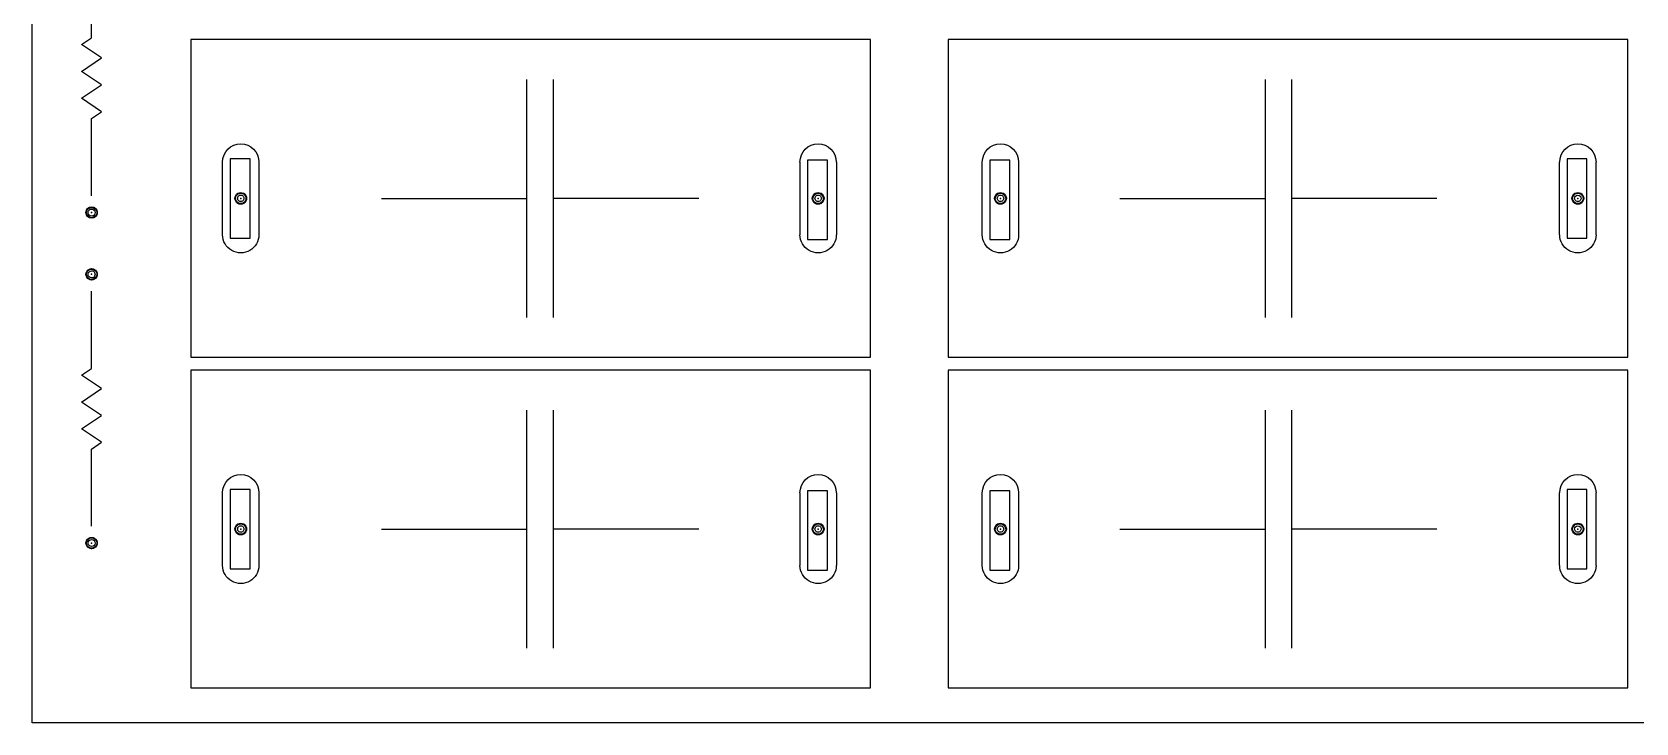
# Model space of a CAD drawing. Header units: millimetres. Extents: x 24815 to 37444, y -10619 to 6020.
# Drawn here: x 27933 to 28054.4, y 5690.6 to 5742.8 of the extents above; entities that cross this region are included whole.
import ezdxf

# ---------------------------------------------------------------- set-up
doc = ezdxf.new("R2010")
doc.units = ezdxf.units.MM

# ---------------------------------------------------------------- blocks, each defined once
blk = doc.blocks.new('A$C3CC6408C')
at = {"color": 2}
for p, q in [((-241.97, -218.9), (-241.97, 0)), ((-237.47, -167.1), (-237.47, -161.26)), ((-238.24, -167.61), (-237.47, -167.1)), ((-178.52, -167.24), (-229.97, -167.24)), ((-229.97, -167.24), (-229.97, -191.24)), ((-178.52, -191.24), (-178.52, -167.24)), ((-166.64, -167.24), (-172.64, -167.24)), ((-172.64, -167.24), (-172.64, -191.24)), ((-121.19, -167.24), (-166.64, -167.24)), ((-121.19, -191.24), (-121.19, -167.24)), ((-236.71, -168.62), (-238.24, -167.61)), ((-238.24, -169.64), (-236.71, -168.62)), ((-236.71, -170.65), (-238.24, -169.64)), ((-238.24, -171.67), (-236.71, -170.65)), ((-204.52, -188.24), (-204.52, -170.24)), ((-202.52, -188.24), (-202.52, -170.24)), ((-148.65, -170.24), (-148.65, -188.24)), ((-146.65, -170.24), (-146.65, -188.24)), ((-236.71, -172.69), (-238.24, -171.67)), ((-237.47, -173.19), (-236.71, -172.69)), ((-237.47, -179.04), (-237.47, -173.19)), ((-227.55, -181.99), (-227.55, -176.49)), ((-227.55, -181.99), (-227.55, -176.49)), ((-225.48, -176.24), (-226.98, -176.24)), ((-226.98, -176.24), (-226.98, -182.24)), ((-225.48, -182.24), (-225.48, -176.24)), ((-224.8, -176.49), (-224.8, -181.99)), ((-224.8, -176.49), (-224.8, -181.99)), ((-183.85, -181.99), (-183.85, -176.49)), ((-183.85, -181.99), (-183.85, -176.49)), ((-181.78, -176.34), (-183.28, -176.34)), ((-183.28, -176.34), (-183.28, -182.34)), ((-181.78, -182.34), (-181.78, -176.34)), ((-181.1, -176.49), (-181.1, -181.99)), ((-181.1, -176.49), (-181.1, -181.99)), ((-170.06, -181.99), (-170.06, -176.49)), ((-170.06, -176.49), (-170.06, -176.49)), ((-170.06, -181.99), (-170.06, -176.49)), ((-170.06, -176.49), (-170.06, -176.49)), ((-167.98, -176.34), (-169.48, -176.34)), ((-169.48, -176.34), (-169.48, -182.34)), ((-167.98, -182.34), (-167.98, -176.34)), ((-167.31, -176.49), (-167.31, -181.99)), ((-167.31, -176.49), (-167.31, -181.99)), ((-126.36, -181.99), (-126.36, -176.49)), ((-126.36, -176.49), (-126.36, -176.49)), ((-126.36, -181.99), (-126.36, -176.49)), ((-126.36, -176.49), (-126.36, -176.49)), ((-124.29, -176.24), (-125.79, -176.24)), ((-125.79, -176.24), (-125.79, -182.24)), ((-124.29, -182.24), (-124.29, -176.24)), ((-123.61, -176.49), (-123.61, -181.99)), ((-123.61, -176.49), (-123.61, -181.99)), ((-215.52, -179.24), (-204.52, -179.24)), ((-191.52, -179.24), (-202.52, -179.24)), ((-159.64, -179.24), (-148.65, -179.24)), ((-135.65, -179.24), (-146.65, -179.24)), ((-224.8, -181.99), (-224.8, -181.99)), ((-224.8, -181.99), (-224.8, -181.99)), ((-181.1, -181.99), (-181.1, -181.99)), ((-181.1, -181.99), (-181.1, -181.99)), ((-226.98, -182.24), (-226.48, -182.24)), ((-226.48, -182.24), (-225.48, -182.24)), ((-183.28, -182.34), (-182.78, -182.34)), ((-182.78, -182.34), (-181.78, -182.34)), ((-169.48, -182.34), (-168.98, -182.34)), ((-168.98, -182.34), (-167.98, -182.34)), ((-125.79, -182.24), (-125.29, -182.24)), ((-125.29, -182.24), (-124.29, -182.24)), ((-237.47, -192.1), (-237.47, -186.25)), ((-229.97, -191.24), (-184.52, -191.24)), ((-184.52, -191.24), (-178.52, -191.24)), ((-172.64, -191.24), (-121.19, -191.24)), ((-238.24, -192.6), (-237.47, -192.1)), ((-236.71, -193.62), (-238.24, -192.6)), ((-178.52, -192.24), (-229.97, -192.24)), ((-229.97, -192.24), (-229.97, -216.24)), ((-178.52, -216.24), (-178.52, -192.24)), ((-166.64, -192.24), (-172.64, -192.24)), ((-172.64, -192.24), (-172.64, -216.24)), ((-121.19, -192.24), (-166.64, -192.24)), ((-121.19, -216.24), (-121.19, -192.24)), ((-238.24, -194.64), (-236.71, -193.62)), ((-236.71, -195.65), (-238.24, -194.64)), ((-204.52, -213.24), (-204.52, -195.24)), ((-202.52, -213.24), (-202.52, -195.24)), ((-148.65, -195.24), (-148.65, -213.24)), ((-146.65, -195.24), (-146.65, -213.24)), ((-238.24, -196.67), (-236.71, -195.65)), ((-236.71, -197.68), (-238.24, -196.67)), ((-237.47, -198.19), (-236.71, -197.68)), ((-237.47, -204.03), (-237.47, -198.19)), ((-227.55, -206.99), (-227.55, -201.49)), ((-227.55, -206.99), (-227.55, -201.49)), ((-225.48, -201.24), (-226.98, -201.24)), ((-226.98, -201.24), (-226.98, -207.24)), ((-225.48, -207.24), (-225.48, -201.24)), ((-224.8, -201.49), (-224.8, -206.99)), ((-224.8, -201.49), (-224.8, -206.99)), ((-183.85, -206.99), (-183.85, -201.49)), ((-183.85, -206.99), (-183.85, -201.49)), ((-181.78, -201.34), (-183.28, -201.34)), ((-183.28, -201.34), (-183.28, -207.34)), ((-181.78, -207.34), (-181.78, -201.34)), ((-181.1, -201.49), (-181.1, -206.99)), ((-181.1, -201.49), (-181.1, -206.99)), ((-170.06, -206.99), (-170.06, -201.49)), ((-170.06, -201.49), (-170.06, -201.49)), ((-170.06, -206.99), (-170.06, -201.49)), ((-170.06, -201.49), (-170.06, -201.49)), ((-167.98, -201.34), (-169.48, -201.34)), ((-169.48, -201.34), (-169.48, -207.34)), ((-167.98, -207.34), (-167.98, -201.34)), ((-167.31, -201.49), (-167.31, -206.99)), ((-167.31, -201.49), (-167.31, -206.99)), ((-126.36, -206.99), (-126.36, -201.49)), ((-126.36, -201.49), (-126.36, -201.49)), ((-126.36, -206.99), (-126.36, -201.49)), ((-126.36, -201.49), (-126.36, -201.49)), ((-124.29, -201.24), (-125.79, -201.24)), ((-125.79, -201.24), (-125.79, -207.24)), ((-124.29, -207.24), (-124.29, -201.24)), ((-123.61, -201.49), (-123.61, -206.99)), ((-123.61, -201.49), (-123.61, -206.99)), ((-215.52, -204.24), (-204.52, -204.24)), ((-191.52, -204.24), (-202.52, -204.24)), ((-159.64, -204.24), (-148.65, -204.24)), ((-135.65, -204.24), (-146.65, -204.24)), ((-226.98, -207.24), (-226.48, -207.24)), ((-226.48, -207.24), (-225.48, -207.24)), ((-224.8, -206.99), (-224.8, -206.99)), ((-224.8, -206.99), (-224.8, -206.99)), ((-183.28, -207.34), (-182.78, -207.34)), ((-182.78, -207.34), (-181.78, -207.34)), ((-181.1, -206.99), (-181.1, -206.99)), ((-181.1, -206.99), (-181.1, -206.99)), ((-169.48, -207.34), (-168.98, -207.34)), ((-168.98, -207.34), (-167.98, -207.34)), ((-125.79, -207.24), (-125.29, -207.24)), ((-125.29, -207.24), (-124.29, -207.24)), ((-229.97, -216.24), (-184.52, -216.24)), ((-184.52, -216.24), (-178.52, -216.24)), ((-172.64, -216.24), (-121.19, -216.24)), ((0, -218.9), (-241.97, -218.9))]:
    blk.add_line(p, q, dxfattribs=at)
at = {"color": 2, "extrusion": (0, 0, -1)}
for centre, major_axis, start_param, end_param in [((-226.18, -176.49), (0.972, 0.972), 3.926991, 7.068583), ((-226.18, -176.49), (0.972, 0.972), 3.926991, 7.068583), ((-182.48, -176.49), (0.972, 0.972), 3.926991, 7.068583), ((-182.48, -176.49), (0.972, 0.972), 3.926991, 7.068583), ((-168.68, -176.49), (0.972, 0.972), 3.926991, 7.068583), ((-168.68, -176.49), (0.972, 0.972), 3.926991, 7.068583), ((-124.98, -176.49), (0.972, 0.972), 3.926991, 7.068583), ((-124.98, -176.49), (0.972, 0.972), 3.926991, 7.068583), ((-226.18, -179.24), (-0.314, 0.314), 5.497787, 8.63938), ((-226.18, -179.24), (-0.314, 0.314), 5.497787, 8.63938), ((-226.18, -179.24), (-0.314, 0.314), 2.356194, 5.497787), ((-226.18, -179.24), (-0.314, 0.314), 2.356194, 5.497787), ((-226.18, -179.24), (-0.278, 0.278), 5.497787, 8.63938), ((-226.18, -179.24), (-0.278, 0.278), 5.497787, 8.63938), ((-226.18, -179.24), (-0.278, 0.278), 5.497787, 8.63938), ((-226.18, -179.24), (-0.278, 0.278), 5.497787, 8.63938), ((-226.18, -179.24), (-0.278, 0.278), 5.497787, 8.63938), ((-226.18, -179.24), (-0.278, 0.278), 5.497787, 8.63938), ((-226.18, -179.24), (-0.278, 0.278), 5.497787, 8.63938), ((-226.18, -179.24), (-0.278, 0.278), 5.497787, 8.63938), ((-226.18, -179.24), (-0.278, 0.278), 5.497787, 8.63938), ((-226.18, -179.24), (-0.278, 0.278), 5.497787, 8.63938), ((-226.18, -179.24), (-0.278, 0.278), 5.497787, 8.63938), ((-226.18, -179.24), (-0.278, 0.278), 2.356194, 5.497787), ((-226.18, -179.24), (-0.278, 0.278), 2.356194, 5.497787), ((-226.18, -179.24), (-0.278, 0.278), 2.356194, 5.497787), ((-226.18, -179.24), (-0.278, 0.278), 2.356194, 5.497787), ((-226.18, -179.24), (-0.278, 0.278), 2.356194, 5.497787), ((-226.18, -179.24), (-0.278, 0.278), 2.356194, 5.497787), ((-226.18, -179.24), (-0.278, 0.278), 2.356194, 5.497787), ((-226.18, -179.24), (-0.278, 0.278), 2.356194, 5.497787), ((-226.18, -179.24), (-0.278, 0.278), 2.356194, 5.497787), ((-226.18, -179.24), (-0.278, 0.278), 2.356194, 5.497787), ((-226.18, -179.24), (-0.278, 0.278), 2.356194, 5.497787), ((-226.18, -179.24), (-0.171, 0.171), 5.497787, 8.63938), ((-226.18, -179.24), (-0.171, 0.171), 5.497787, 8.63938), ((-226.18, -179.24), (0.171, 0.171), 0.785398, 3.926991), ((-226.18, -179.24), (0.171, 0.171), 0.785398, 3.926991), ((-182.48, -179.24), (-0.314, 0.314), 5.497787, 8.63938), ((-182.48, -179.24), (-0.314, 0.314), 5.497787, 8.63938), ((-182.48, -179.24), (-0.314, 0.314), 2.356194, 5.497787), ((-182.48, -179.24), (-0.314, 0.314), 2.356194, 5.497787), ((-182.48, -179.24), (0.278, 0.278), 3.926991, 7.068583), ((-182.48, -179.24), (0.278, 0.278), 3.926991, 7.068583), ((-182.48, -179.24), (0.278, 0.278), 3.926991, 7.068583), ((-182.48, -179.24), (0.278, 0.278), 3.926991, 7.068583), ((-182.48, -179.24), (0.278, 0.278), 3.926991, 7.068583), ((-182.48, -179.24), (0.278, 0.278), 3.926991, 7.068583), ((-182.48, -179.24), (0.278, 0.278), 3.926991, 7.068583), ((-182.48, -179.24), (0.278, 0.278), 3.926991, 7.068583), ((-182.48, -179.24), (0.278, 0.278), 3.926991, 7.068583), ((-182.48, -179.24), (0.278, 0.278), 3.926991, 7.068583), ((-182.48, -179.24), (0.278, 0.278), 3.926991, 7.068583), ((-182.48, -179.24), (-0.278, 0.278), 2.356194, 5.497787), ((-182.48, -179.24), (-0.278, 0.278), 2.356194, 5.497787), ((-182.48, -179.24), (-0.278, 0.278), 2.356194, 5.497787), ((-182.48, -179.24), (-0.278, 0.278), 2.356194, 5.497787), ((-182.48, -179.24), (-0.278, 0.278), 2.356194, 5.497787), ((-182.48, -179.24), (-0.278, 0.278), 2.356194, 5.497787), ((-182.48, -179.24), (-0.278, 0.278), 2.356194, 5.497787), ((-182.48, -179.24), (-0.278, 0.278), 2.356194, 5.497787), ((-182.48, -179.24), (-0.278, 0.278), 2.356194, 5.497787), ((-182.48, -179.24), (-0.278, 0.278), 2.356194, 5.497787), ((-182.48, -179.24), (-0.278, 0.278), 2.356194, 5.497787), ((-182.48, -179.24), (-0.171, 0.171), 5.497787, 8.63938), ((-182.48, -179.24), (-0.171, 0.171), 5.497787, 8.63938), ((-182.48, -179.24), (0.171, 0.171), 0.785398, 3.926991), ((-182.48, -179.24), (0.171, 0.171), 0.785398, 3.926991), ((-168.68, -179.24), (-0.314, 0.314), 5.497787, 8.63938), ((-168.68, -179.24), (-0.314, 0.314), 5.497787, 8.63938), ((-168.68, -179.24), (-0.314, 0.314), 2.356194, 5.497787), ((-168.68, -179.24), (-0.314, 0.314), 2.356194, 5.497787), ((-168.68, -179.24), (0.278, 0.278), 3.926991, 7.068583), ((-168.68, -179.24), (0.278, 0.278), 3.926991, 7.068583), ((-168.68, -179.24), (0.278, 0.278), 3.926991, 7.068583), ((-168.68, -179.24), (0.278, 0.278), 3.926991, 7.068583), ((-168.68, -179.24), (0.278, 0.278), 3.926991, 7.068583), ((-168.68, -179.24), (0.278, 0.278), 3.926991, 7.068583), ((-168.68, -179.24), (0.278, 0.278), 3.926991, 7.068583), ((-168.68, -179.24), (0.278, 0.278), 3.926991, 7.068583), ((-168.68, -179.24), (0.278, 0.278), 3.926991, 7.068583), ((-168.68, -179.24), (0.278, 0.278), 3.926991, 7.068583), ((-168.68, -179.24), (0.278, 0.278), 3.926991, 7.068583), ((-168.68, -179.24), (-0.278, 0.278), 2.356194, 5.497787), ((-168.68, -179.24), (-0.278, 0.278), 2.356194, 5.497787), ((-168.68, -179.24), (-0.278, 0.278), 2.356194, 5.497787), ((-168.68, -179.24), (-0.278, 0.278), 2.356194, 5.497787), ((-168.68, -179.24), (-0.278, 0.278), 2.356194, 5.497787), ((-168.68, -179.24), (-0.278, 0.278), 2.356194, 5.497787), ((-168.68, -179.24), (-0.278, 0.278), 2.356194, 5.497787), ((-168.68, -179.24), (-0.278, 0.278), 2.356194, 5.497787), ((-168.68, -179.24), (-0.278, 0.278), 2.356194, 5.497787), ((-168.68, -179.24), (-0.278, 0.278), 2.356194, 5.497787), ((-168.68, -179.24), (-0.278, 0.278), 2.356194, 5.497787), ((-168.68, -179.24), (-0.171, 0.171), 5.497787, 8.63938), ((-168.68, -179.24), (-0.171, 0.171), 5.497787, 8.63938), ((-168.68, -179.24), (0.171, 0.171), 0.785398, 3.926991), ((-168.68, -179.24), (0.171, 0.171), 0.785398, 3.926991), ((-124.98, -179.24), (-0.314, 0.314), 5.497787, 8.63938), ((-124.98, -179.24), (-0.314, 0.314), 5.497787, 8.63938), ((-124.98, -179.24), (-0.314, 0.314), 2.356194, 5.497787), ((-124.98, -179.24), (-0.314, 0.314), 2.356194, 5.497787), ((-124.98, -179.24), (-0.278, 0.278), 5.497787, 8.63938), ((-124.98, -179.24), (-0.278, 0.278), 5.497787, 8.63938), ((-124.98, -179.24), (-0.278, 0.278), 5.497787, 8.63938), ((-124.98, -179.24), (-0.278, 0.278), 5.497787, 8.63938), ((-124.98, -179.24), (-0.278, 0.278), 5.497787, 8.63938), ((-124.98, -179.24), (-0.278, 0.278), 5.497787, 8.63938), ((-124.98, -179.24), (-0.278, 0.278), 5.497787, 8.63938), ((-124.98, -179.24), (-0.278, 0.278), 5.497787, 8.63938), ((-124.98, -179.24), (-0.278, 0.278), 5.497787, 8.63938), ((-124.98, -179.24), (-0.278, 0.278), 5.497787, 8.63938), ((-124.98, -179.24), (-0.278, 0.278), 5.497787, 8.63938), ((-124.98, -179.24), (0.278, 0.278), 0.785398, 3.926991), ((-124.98, -179.24), (0.278, 0.278), 0.785398, 3.926991), ((-124.98, -179.24), (0.278, 0.278), 0.785398, 3.926991), ((-124.98, -179.24), (0.278, 0.278), 0.785398, 3.926991), ((-124.98, -179.24), (0.278, 0.278), 0.785398, 3.926991), ((-124.98, -179.24), (0.278, 0.278), 0.785398, 3.926991), ((-124.98, -179.24), (0.278, 0.278), 0.785398, 3.926991), ((-124.98, -179.24), (0.278, 0.278), 0.785398, 3.926991), ((-124.98, -179.24), (0.278, 0.278), 0.785398, 3.926991), ((-124.98, -179.24), (0.278, 0.278), 0.785398, 3.926991), ((-124.98, -179.24), (0.278, 0.278), 0.785398, 3.926991), ((-124.98, -179.24), (0.171, 0.171), 3.926991, 7.068583), ((-124.98, -179.24), (0.171, 0.171), 3.926991, 7.068583), ((-124.98, -179.24), (0.171, 0.171), 0.785398, 3.926991), ((-124.98, -179.24), (0.171, 0.171), 0.785398, 3.926991), ((-237.47, -180.31), (-0.305, 0.305), 3.926991, 7.068583), ((-237.47, -180.31), (-0.305, 0.305), 3.926991, 7.068583), ((-237.47, -180.31), (0.301, 0.301), 2.356194, 5.497787), ((-237.47, -180.31), (0.301, 0.301), 2.356194, 5.497787), ((-237.47, -180.31), (-0.278, 0.278), 3.926991, 7.068583), ((-237.47, -180.31), (-0.278, 0.278), 3.926991, 7.068583), ((-237.47, -180.31), (-0.278, 0.278), 3.926991, 7.068583), ((-237.47, -180.31), (-0.278, 0.278), 3.926991, 7.068583), ((-237.47, -180.31), (-0.278, 0.278), 3.926991, 7.068583), ((-237.47, -180.31), (-0.278, 0.278), 3.926991, 7.068583), ((-237.47, -180.31), (-0.278, 0.278), 3.926991, 7.068583), ((-237.47, -180.31), (-0.278, 0.278), 3.926991, 7.068583), ((-237.47, -180.31), (-0.278, 0.278), 3.926991, 7.068583), ((-237.47, -180.31), (-0.278, 0.278), 3.926991, 7.068583), ((-237.47, -180.31), (-0.278, 0.278), 3.926991, 7.068583), ((-237.47, -180.31), (-0.189, 0.189), 3.926991, 7.068583), ((-237.47, -180.31), (-0.189, 0.189), 3.926991, 7.068583), ((-237.47, -180.31), (0.305, 0.305), -0.785398, 2.356194), ((-237.47, -180.31), (0.305, 0.305), -0.785398, 2.356194), ((-237.47, -180.31), (-0.301, 0.301), 0.785398, 3.926991), ((-237.47, -180.31), (-0.301, 0.301), 0.785398, 3.926991), ((-237.47, -180.31), (0.278, 0.278), -0.785398, 2.356194), ((-237.47, -180.31), (0.278, 0.278), -0.785398, 2.356194), ((-237.47, -180.31), (0.278, 0.278), -0.785398, 2.356194), ((-237.47, -180.31), (0.278, 0.278), -0.785398, 2.356194), ((-237.47, -180.31), (0.278, 0.278), -0.785398, 2.356194), ((-237.47, -180.31), (0.278, 0.278), -0.785398, 2.356194), ((-237.47, -180.31), (0.278, 0.278), -0.785398, 2.356194), ((-237.47, -180.31), (0.278, 0.278), -0.785398, 2.356194), ((-237.47, -180.31), (0.278, 0.278), -0.785398, 2.356194), ((-237.47, -180.31), (0.278, 0.278), -0.785398, 2.356194), ((-237.47, -180.31), (0.278, 0.278), -0.785398, 2.356194), ((-237.47, -180.31), (0.189, 0.189), -0.785398, 2.356194), ((-237.47, -180.31), (0.189, 0.189), -0.785398, 2.356194), ((-226.18, -181.99), (-0.972, 0.972), 2.356194, 5.497787), ((-226.18, -181.99), (-0.972, 0.972), 2.356194, 5.497787), ((-182.48, -181.99), (-0.972, 0.972), 2.356194, 5.497787), ((-182.48, -181.99), (-0.972, 0.972), 2.356194, 5.497787), ((-168.68, -181.99), (-0.972, 0.972), 2.356194, 5.497787), ((-168.68, -181.99), (-0.972, 0.972), 2.356194, 5.497787), ((-124.98, -181.99), (-0.972, 0.972), 2.356194, 5.497787), ((-124.98, -181.99), (-0.972, 0.972), 2.356194, 5.497787), ((-237.47, -184.98), (-0.305, 0.305), 3.926991, 7.068583), ((-237.47, -184.98), (-0.305, 0.305), 3.926991, 7.068583), ((-237.47, -184.98), (0.301, 0.301), 2.356194, 5.497787), ((-237.47, -184.98), (0.301, 0.301), 2.356194, 5.497787), ((-237.47, -184.98), (-0.278, 0.278), 3.926991, 7.068583), ((-237.47, -184.98), (-0.278, 0.278), 3.926991, 7.068583), ((-237.47, -184.98), (-0.278, 0.278), 3.926991, 7.068583), ((-237.47, -184.98), (-0.278, 0.278), 3.926991, 7.068583), ((-237.47, -184.98), (-0.278, 0.278), 3.926991, 7.068583), ((-237.47, -184.98), (-0.278, 0.278), 3.926991, 7.068583), ((-237.47, -184.98), (-0.278, 0.278), 3.926991, 7.068583), ((-237.47, -184.98), (-0.278, 0.278), 3.926991, 7.068583), ((-237.47, -184.98), (-0.278, 0.278), 3.926991, 7.068583), ((-237.47, -184.98), (-0.278, 0.278), 3.926991, 7.068583), ((-237.47, -184.98), (-0.278, 0.278), 3.926991, 7.068583), ((-237.47, -184.98), (-0.189, 0.189), 3.926991, 7.068583), ((-237.47, -184.98), (-0.189, 0.189), 3.926991, 7.068583), ((-237.47, -184.98), (0.305, 0.305), -0.785398, 2.356194), ((-237.47, -184.98), (0.305, 0.305), -0.785398, 2.356194), ((-237.47, -184.98), (-0.301, 0.301), 0.785398, 3.926991), ((-237.47, -184.98), (-0.301, 0.301), 0.785398, 3.926991), ((-237.47, -184.98), (0.278, 0.278), -0.785398, 2.356194), ((-237.47, -184.98), (0.278, 0.278), -0.785398, 2.356194), ((-237.47, -184.98), (0.278, 0.278), -0.785398, 2.356194), ((-237.47, -184.98), (0.278, 0.278), -0.785398, 2.356194), ((-237.47, -184.98), (0.278, 0.278), -0.785398, 2.356194), ((-237.47, -184.98), (0.278, 0.278), -0.785398, 2.356194), ((-237.47, -184.98), (0.278, 0.278), -0.785398, 2.356194), ((-237.47, -184.98), (0.278, 0.278), -0.785398, 2.356194), ((-237.47, -184.98), (0.278, 0.278), -0.785398, 2.356194), ((-237.47, -184.98), (0.278, 0.278), -0.785398, 2.356194), ((-237.47, -184.98), (0.278, 0.278), -0.785398, 2.356194), ((-237.47, -184.98), (-0.189, 0.189), 0.785398, 3.926991), ((-237.47, -184.98), (-0.189, 0.189), 0.785398, 3.926991), ((-226.18, -201.49), (0.972, 0.972), 3.926991, 7.068583), ((-226.18, -201.49), (0.972, 0.972), 3.926991, 7.068583), ((-182.48, -201.49), (0.972, 0.972), 3.926991, 7.068583), ((-182.48, -201.49), (0.972, 0.972), 3.926991, 7.068583), ((-168.68, -201.49), (0.972, 0.972), 3.926991, 7.068583), ((-168.68, -201.49), (0.972, 0.972), 3.926991, 7.068583), ((-124.98, -201.49), (0.972, 0.972), 3.926991, 7.068583), ((-124.98, -201.49), (0.972, 0.972), 3.926991, 7.068583), ((-226.18, -204.24), (-0.314, 0.314), 5.497787, 8.63938), ((-226.18, -204.24), (-0.314, 0.314), 5.497787, 8.63938), ((-226.18, -204.24), (-0.278, 0.278), 5.497787, 8.63938), ((-226.18, -204.24), (-0.278, 0.278), 5.497787, 8.63938), ((-226.18, -204.24), (-0.278, 0.278), 5.497787, 8.63938), ((-226.18, -204.24), (-0.278, 0.278), 5.497787, 8.63938), ((-226.18, -204.24), (-0.278, 0.278), 5.497787, 8.63938), ((-226.18, -204.24), (-0.278, 0.278), 5.497787, 8.63938), ((-226.18, -204.24), (-0.278, 0.278), 5.497787, 8.63938), ((-226.18, -204.24), (-0.278, 0.278), 5.497787, 8.63938), ((-226.18, -204.24), (-0.278, 0.278), 5.497787, 8.63938), ((-226.18, -204.24), (-0.278, 0.278), 5.497787, 8.63938), ((-226.18, -204.24), (-0.278, 0.278), 5.497787, 8.63938), ((-182.48, -204.24), (-0.314, 0.314), 5.497787, 8.63938), ((-182.48, -204.24), (-0.314, 0.314), 5.497787, 8.63938), ((-182.48, -204.24), (0.278, 0.278), 3.926991, 7.068583), ((-182.48, -204.24), (0.278, 0.278), 3.926991, 7.068583), ((-182.48, -204.24), (0.278, 0.278), 3.926991, 7.068583), ((-182.48, -204.24), (0.278, 0.278), 3.926991, 7.068583), ((-182.48, -204.24), (0.278, 0.278), 3.926991, 7.068583), ((-182.48, -204.24), (0.278, 0.278), 3.926991, 7.068583), ((-182.48, -204.24), (0.278, 0.278), 3.926991, 7.068583), ((-182.48, -204.24), (0.278, 0.278), 3.926991, 7.068583), ((-182.48, -204.24), (0.278, 0.278), 3.926991, 7.068583), ((-182.48, -204.24), (0.278, 0.278), 3.926991, 7.068583), ((-182.48, -204.24), (0.278, 0.278), 3.926991, 7.068583), ((-168.68, -204.24), (-0.314, 0.314), 5.497787, 8.63938), ((-168.68, -204.24), (-0.314, 0.314), 5.497787, 8.63938), ((-168.68, -204.24), (0.278, 0.278), 3.926991, 7.068583), ((-168.68, -204.24), (0.278, 0.278), 3.926991, 7.068583), ((-168.68, -204.24), (0.278, 0.278), 3.926991, 7.068583), ((-168.68, -204.24), (0.278, 0.278), 3.926991, 7.068583), ((-168.68, -204.24), (0.278, 0.278), 3.926991, 7.068583), ((-168.68, -204.24), (0.278, 0.278), 3.926991, 7.068583), ((-168.68, -204.24), (0.278, 0.278), 3.926991, 7.068583), ((-168.68, -204.24), (0.278, 0.278), 3.926991, 7.068583), ((-168.68, -204.24), (0.278, 0.278), 3.926991, 7.068583), ((-168.68, -204.24), (0.278, 0.278), 3.926991, 7.068583), ((-168.68, -204.24), (0.278, 0.278), 3.926991, 7.068583), ((-124.98, -204.24), (-0.314, 0.314), 5.497787, 8.63938), ((-124.98, -204.24), (-0.314, 0.314), 5.497787, 8.63938), ((-124.98, -204.24), (-0.278, 0.278), 5.497787, 8.63938), ((-124.98, -204.24), (-0.278, 0.278), 5.497787, 8.63938), ((-124.98, -204.24), (-0.278, 0.278), 5.497787, 8.63938), ((-124.98, -204.24), (-0.278, 0.278), 5.497787, 8.63938), ((-124.98, -204.24), (-0.278, 0.278), 5.497787, 8.63938), ((-124.98, -204.24), (-0.278, 0.278), 5.497787, 8.63938), ((-124.98, -204.24), (-0.278, 0.278), 5.497787, 8.63938), ((-124.98, -204.24), (-0.278, 0.278), 5.497787, 8.63938), ((-124.98, -204.24), (-0.278, 0.278), 5.497787, 8.63938), ((-124.98, -204.24), (-0.278, 0.278), 5.497787, 8.63938), ((-124.98, -204.24), (-0.278, 0.278), 5.497787, 8.63938), ((-237.47, -205.3), (-0.305, 0.305), 3.926991, 7.068583), ((-237.47, -205.3), (-0.305, 0.305), 3.926991, 7.068583), ((-237.47, -205.3), (0.301, 0.301), 2.356194, 5.497787), ((-237.47, -205.3), (0.301, 0.301), 2.356194, 5.497787), ((-237.47, -205.3), (-0.278, 0.278), 3.926991, 7.068583), ((-237.47, -205.3), (-0.278, 0.278), 3.926991, 7.068583), ((-237.47, -205.3), (-0.278, 0.278), 3.926991, 7.068583), ((-237.47, -205.3), (-0.278, 0.278), 3.926991, 7.068583), ((-237.47, -205.3), (-0.278, 0.278), 3.926991, 7.068583), ((-237.47, -205.3), (-0.278, 0.278), 3.926991, 7.068583), ((-237.47, -205.3), (-0.278, 0.278), 3.926991, 7.068583), ((-237.47, -205.3), (-0.278, 0.278), 3.926991, 7.068583), ((-237.47, -205.3), (-0.278, 0.278), 3.926991, 7.068583), ((-237.47, -205.3), (-0.278, 0.278), 3.926991, 7.068583), ((-237.47, -205.3), (-0.278, 0.278), 3.926991, 7.068583), ((-237.47, -205.3), (-0.189, 0.189), 3.926991, 7.068583), ((-237.47, -205.3), (-0.189, 0.189), 3.926991, 7.068583), ((-237.47, -205.3), (0.305, 0.305), -0.785398, 2.356194), ((-237.47, -205.3), (0.305, 0.305), -0.785398, 2.356194), ((-237.47, -205.3), (-0.301, 0.301), 0.785398, 3.926991), ((-237.47, -205.3), (-0.301, 0.301), 0.785398, 3.926991), ((-237.47, -205.3), (0.278, 0.278), -0.785398, 2.356194), ((-237.47, -205.3), (0.278, 0.278), -0.785398, 2.356194), ((-237.47, -205.3), (0.278, 0.278), -0.785398, 2.356194), ((-237.47, -205.3), (0.278, 0.278), -0.785398, 2.356194), ((-237.47, -205.3), (0.278, 0.278), -0.785398, 2.356194), ((-237.47, -205.3), (0.278, 0.278), -0.785398, 2.356194), ((-237.47, -205.3), (0.278, 0.278), -0.785398, 2.356194), ((-237.47, -205.3), (0.278, 0.278), -0.785398, 2.356194), ((-237.47, -205.3), (0.278, 0.278), -0.785398, 2.356194), ((-237.47, -205.3), (0.278, 0.278), -0.785398, 2.356194), ((-237.47, -205.3), (0.278, 0.278), -0.785398, 2.356194), ((-237.47, -205.3), (0.189, 0.189), -0.785398, 2.356194), ((-237.47, -205.3), (0.189, 0.189), -0.785398, 2.356194), ((-226.18, -204.24), (-0.314, 0.314), 2.356194, 5.497787), ((-226.18, -204.24), (-0.314, 0.314), 2.356194, 5.497787), ((-226.18, -204.24), (-0.278, 0.278), 2.356194, 5.497787), ((-226.18, -204.24), (-0.278, 0.278), 2.356194, 5.497787), ((-226.18, -204.24), (-0.278, 0.278), 2.356194, 5.497787), ((-226.18, -204.24), (-0.278, 0.278), 2.356194, 5.497787), ((-226.18, -204.24), (-0.278, 0.278), 2.356194, 5.497787), ((-226.18, -204.24), (-0.278, 0.278), 2.356194, 5.497787), ((-226.18, -204.24), (-0.278, 0.278), 2.356194, 5.497787), ((-226.18, -204.24), (-0.278, 0.278), 2.356194, 5.497787), ((-226.18, -204.24), (-0.278, 0.278), 2.356194, 5.497787), ((-226.18, -204.24), (-0.278, 0.278), 2.356194, 5.497787), ((-226.18, -204.24), (-0.278, 0.278), 2.356194, 5.497787), ((-226.18, -204.24), (-0.171, 0.171), 5.497787, 8.63938), ((-226.18, -204.24), (-0.171, 0.171), 5.497787, 8.63938), ((-226.18, -204.24), (0.171, 0.171), 0.785398, 3.926991), ((-226.18, -204.24), (0.171, 0.171), 0.785398, 3.926991), ((-182.48, -204.24), (-0.314, 0.314), 2.356194, 5.497787), ((-182.48, -204.24), (-0.314, 0.314), 2.356194, 5.497787), ((-182.48, -204.24), (-0.278, 0.278), 2.356194, 5.497787), ((-182.48, -204.24), (-0.278, 0.278), 2.356194, 5.497787), ((-182.48, -204.24), (-0.278, 0.278), 2.356194, 5.497787), ((-182.48, -204.24), (-0.278, 0.278), 2.356194, 5.497787), ((-182.48, -204.24), (-0.278, 0.278), 2.356194, 5.497787), ((-182.48, -204.24), (-0.278, 0.278), 2.356194, 5.497787), ((-182.48, -204.24), (-0.278, 0.278), 2.356194, 5.497787), ((-182.48, -204.24), (-0.278, 0.278), 2.356194, 5.497787), ((-182.48, -204.24), (-0.278, 0.278), 2.356194, 5.497787), ((-182.48, -204.24), (-0.278, 0.278), 2.356194, 5.497787), ((-182.48, -204.24), (-0.278, 0.278), 2.356194, 5.497787), ((-182.48, -204.24), (-0.171, 0.171), 5.497787, 8.63938), ((-182.48, -204.24), (-0.171, 0.171), 5.497787, 8.63938), ((-182.48, -204.24), (0.171, 0.171), 0.785398, 3.926991), ((-182.48, -204.24), (0.171, 0.171), 0.785398, 3.926991), ((-168.68, -204.24), (-0.314, 0.314), 2.356194, 5.497787), ((-168.68, -204.24), (-0.314, 0.314), 2.356194, 5.497787), ((-168.68, -204.24), (-0.278, 0.278), 2.356194, 5.497787), ((-168.68, -204.24), (-0.278, 0.278), 2.356194, 5.497787), ((-168.68, -204.24), (-0.278, 0.278), 2.356194, 5.497787), ((-168.68, -204.24), (-0.278, 0.278), 2.356194, 5.497787), ((-168.68, -204.24), (-0.278, 0.278), 2.356194, 5.497787), ((-168.68, -204.24), (-0.278, 0.278), 2.356194, 5.497787), ((-168.68, -204.24), (-0.278, 0.278), 2.356194, 5.497787), ((-168.68, -204.24), (-0.278, 0.278), 2.356194, 5.497787), ((-168.68, -204.24), (-0.278, 0.278), 2.356194, 5.497787), ((-168.68, -204.24), (-0.278, 0.278), 2.356194, 5.497787), ((-168.68, -204.24), (-0.278, 0.278), 2.356194, 5.497787), ((-168.68, -204.24), (-0.171, 0.171), 5.497787, 8.63938), ((-168.68, -204.24), (-0.171, 0.171), 5.497787, 8.63938), ((-168.68, -204.24), (0.171, 0.171), 0.785398, 3.926991), ((-168.68, -204.24), (0.171, 0.171), 0.785398, 3.926991), ((-124.98, -204.24), (-0.314, 0.314), 2.356194, 5.497787), ((-124.98, -204.24), (-0.314, 0.314), 2.356194, 5.497787), ((-124.98, -204.24), (0.278, 0.278), 0.785398, 3.926991), ((-124.98, -204.24), (0.278, 0.278), 0.785398, 3.926991), ((-124.98, -204.24), (0.278, 0.278), 0.785398, 3.926991), ((-124.98, -204.24), (0.278, 0.278), 0.785398, 3.926991), ((-124.98, -204.24), (0.278, 0.278), 0.785398, 3.926991), ((-124.98, -204.24), (0.278, 0.278), 0.785398, 3.926991), ((-124.98, -204.24), (0.278, 0.278), 0.785398, 3.926991), ((-124.98, -204.24), (0.278, 0.278), 0.785398, 3.926991), ((-124.98, -204.24), (0.278, 0.278), 0.785398, 3.926991), ((-124.98, -204.24), (0.278, 0.278), 0.785398, 3.926991), ((-124.98, -204.24), (0.278, 0.278), 0.785398, 3.926991), ((-124.98, -204.24), (0.171, 0.171), 3.926991, 7.068583), ((-124.98, -204.24), (0.171, 0.171), 3.926991, 7.068583), ((-124.98, -204.24), (0.171, 0.171), 0.785398, 3.926991), ((-124.98, -204.24), (0.171, 0.171), 0.785398, 3.926991), ((-226.18, -206.99), (-0.972, 0.972), 2.356194, 5.497787), ((-226.18, -206.99), (-0.972, 0.972), 2.356194, 5.497787), ((-182.48, -206.99), (-0.972, 0.972), 2.356194, 5.497787), ((-182.48, -206.99), (-0.972, 0.972), 2.356194, 5.497787), ((-168.68, -206.99), (-0.972, 0.972), 2.356194, 5.497787), ((-168.68, -206.99), (-0.972, 0.972), 2.356194, 5.497787), ((-124.98, -206.99), (-0.972, 0.972), 2.356194, 5.497787), ((-124.98, -206.99), (-0.972, 0.972), 2.356194, 5.497787)]:
    blk.add_ellipse(centre, major_axis=major_axis, ratio=1, start_param=start_param, end_param=end_param, dxfattribs=at)
at = {"color": 2}
for p in [(-226.18, -179.24), (-182.48, -179.24), (-168.68, -179.24), (-124.98, -179.24), (-237.47, -180.31), (-237.47, -184.98), (-226.18, -204.24), (-182.48, -204.24), (-168.68, -204.24), (-124.98, -204.24), (-237.47, -205.3)]:
    blk.add_point(p, dxfattribs=at)

msp = doc.modelspace()

# ---------------------------------------------------------------- block references
msp.add_blockref('A$C3CC6408C', (28175.01663, 5909.45129))

doc.saveas('drawing.dxf')
